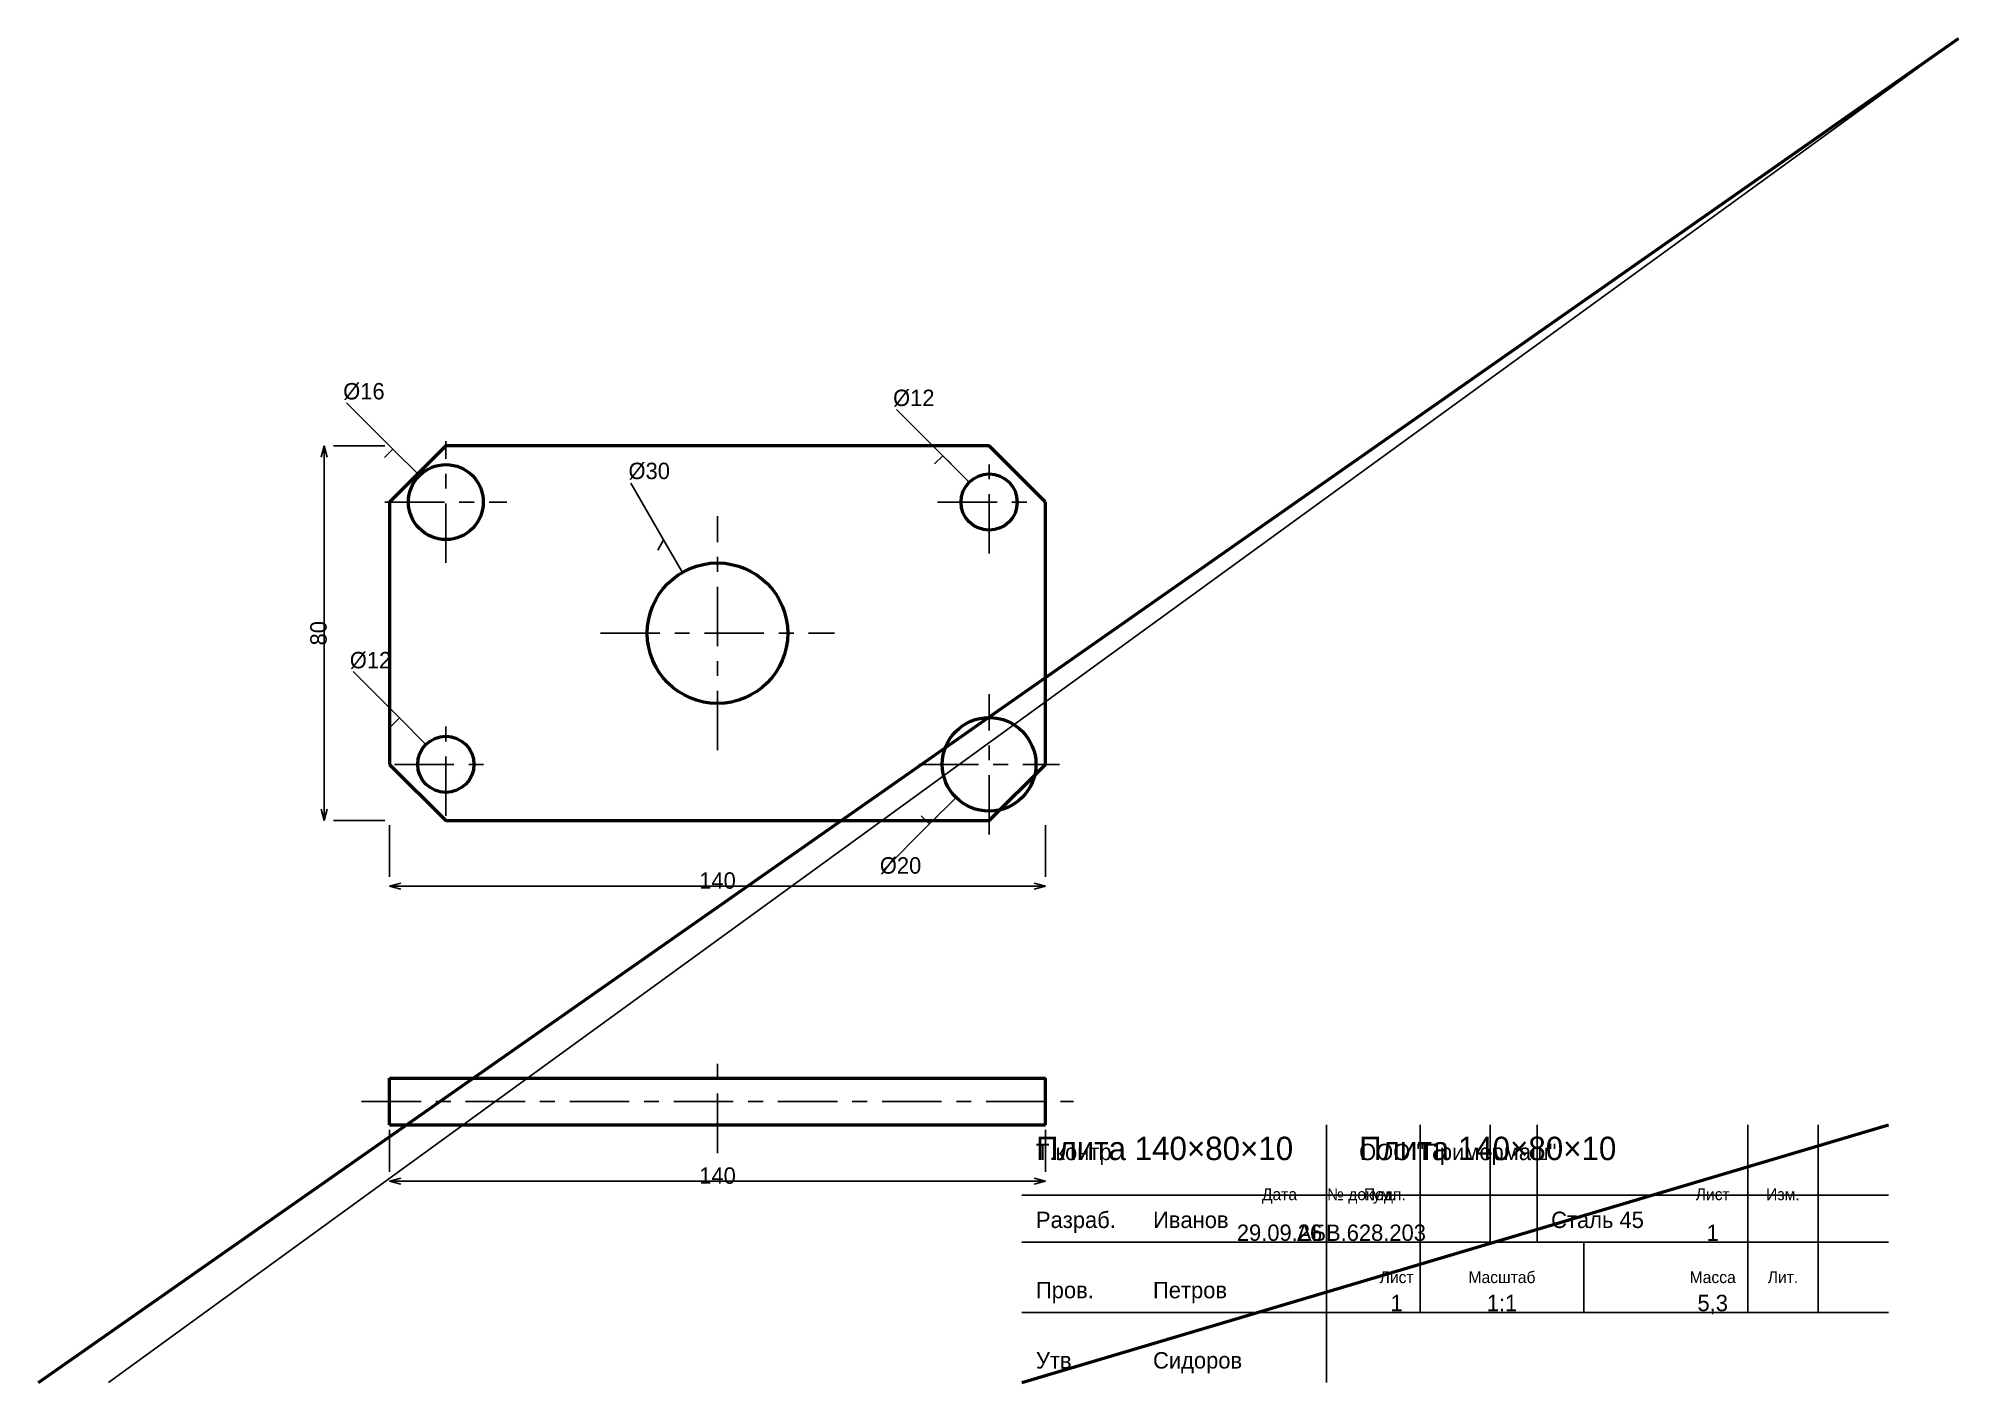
# Model space of a CAD drawing. Header units: millimetres. Extents: x 5 to 415, y 5 to 292.
import ezdxf
from ezdxf.enums import TextEntityAlignment as Align

# ---------------------------------------------------------------- set-up
doc = ezdxf.new("R2010")
doc.units = ezdxf.units.MM
doc.linetypes.add('CENTER', pattern=[22.225, 12.7, -3.175, 3.175, -3.175])
doc.linetypes.add('DASHED', pattern=[9, 6, -3])
for name, color, linetype, lineweight in [('AXIS', 7, 'CENTER', 25), ('DIMS', 7, 'CONTINUOUS', 25), ('MAIN', 7, 'CONTINUOUS', 50), ('TEXT', 7, 'CONTINUOUS', 25), ('THIN', 7, 'CONTINUOUS', 25)]:
    doc.layers.add(name, color=color, linetype=linetype, lineweight=lineweight)

msp = doc.modelspace()

# ---------------------------------------------------------------- linework, layer by layer
at = {"layer": 'AXIS', "linetype": 'CENTER', "lineweight": 25}
for p, q in [((92, 180), (92, 206)), ((208, 182), (208, 204)), ((79, 193), (105, 193)), ((197, 193), (219, 193)), ((150, 140), (150, 190)), ((125, 165), (175, 165)), ((208, 122), (208, 152)), ((92, 126), (92, 148)), ((81, 137), (103, 137)), ((193, 137), (223, 137)), ((150, 54), (150, 76)), ((74, 65), (226, 65))]:
    msp.add_line(p, q, dxfattribs=at)
at = {"layer": 'DIMS', "linetype": 'CONTINUOUS', "lineweight": 25}
for p, q in [((80.686, 204.314), (70.787, 214.213)), ((198.101, 202.899), (188.201, 212.799)), ((66, 205), (65.353, 202.585)), ((66, 125), (66, 205)), ((66, 205), (66.647, 202.585)), ((79, 205), (68, 205)), ((80.686, 204.314), (78.919, 202.546)), ((86.343, 198.657), (80.686, 204.314)), ((80.686, 204.314), (82.454, 202.546)), ((198.101, 202.899), (196.333, 201.132)), ((203.757, 197.243), (198.101, 202.899)), ((198.101, 202.899), (199.868, 201.132)), ((138.5, 184.919), (131.5, 197.043)), ((138.5, 184.919), (137.25, 182.754)), ((142.5, 177.99), (138.5, 184.919)), ((138.5, 184.919), (139.75, 182.754)), ((82.101, 146.899), (72.201, 156.799)), ((82.101, 146.899), (80.333, 145.132)), ((87.757, 141.243), (82.101, 146.899)), ((82.101, 146.899), (83.868, 145.132)), ((66, 125), (65.353, 127.415)), ((66, 125), (66.647, 127.415)), ((200.929, 129.929), (195.272, 124.272)), ((79, 125), (68, 125)), ((80, 124), (80, 113)), ((195.272, 124.272), (185.373, 114.373)), ((195.272, 124.272), (193.504, 126.04)), ((195.272, 124.272), (197.04, 126.04)), ((220, 124), (220, 113)), ((80, 111), (82.415, 111.647)), ((80, 111), (220, 111)), ((80, 111), (82.415, 110.353)), ((220, 111), (217.585, 111.647)), ((220, 111), (217.585, 110.353)), ((80, 59), (80, 50)), ((220, 59), (220, 50)), ((80, 48), (82.415, 48.647)), ((80, 48), (220, 48)), ((80, 48), (82.415, 47.353)), ((220, 48), (217.585, 48.647)), ((220, 48), (217.585, 47.353))]:
    msp.add_line(p, q, dxfattribs=at)
at = {"layer": 'MAIN', "linetype": 'CONTINUOUS', "lineweight": 50}
for p, q in [((5, 5), (415, 292)), ((92, 205), (80, 193)), ((208, 205), (92, 205)), ((220, 193), (208, 205)), ((80, 193), (80, 137)), ((220, 137), (220, 193)), ((80, 137), (92, 125)), ((208, 125), (220, 137)), ((92, 125), (208, 125)), ((80, 70), (220, 70)), ((80, 60), (80, 70)), ((220, 60), (220, 70)), ((80, 60), (220, 60)), ((215, 5), (400, 60))]:
    msp.add_line(p, q, dxfattribs=at)
for centre, radius in [((92, 193), 8), ((208, 193), 6), ((150, 165), 15), ((208, 137), 10), ((92, 137), 6)]:
    msp.add_circle(centre, radius, dxfattribs=at)
at = {"layer": 'THIN', "linetype": 'CONTINUOUS', "lineweight": 25}
for p, q in [((20, 5), (415, 292)), ((280, 5), (280, 60)), ((300, 35), (300, 60)), ((315, 35), (315, 60)), ((325, 35), (325, 60)), ((370, 35), (370, 60)), ((385, 35), (385, 60)), ((215, 45), (400, 45)), ((215, 35), (400, 35)), ((300, 20), (300, 35)), ((335, 20), (335, 35)), ((370, 20), (370, 35)), ((385, 20), (385, 35)), ((215, 20), (400, 20))]:
    msp.add_line(p, q, dxfattribs=at)
at = {"layer": 'THIN', "linetype": 'DASHED', "lineweight": 25}
for p, q in [((80, 70), (92, 70)), ((208, 70), (220, 70)), ((80, 60), (92, 60)), ((208, 60), (220, 60))]:
    msp.add_line(p, q, dxfattribs=at)

# ---------------------------------------------------------------- texts
at = {"layer": 'DIMS', "linetype": 'CONTINUOUS', "lineweight": 25}
for s, p in [('%%c16', (70.08, 214.92)), ('%%c12', (187.494, 213.506)), ('%%c30', (131, 197.909)), ('%%c12', (71.494, 157.506)), ('%%c20', (184.665, 113.665))]:
    msp.add_text(s, height=3.5, dxfattribs=at).set_placement(p)
msp.add_text('80', height=3.5, rotation=90, dxfattribs=at).set_placement((64.8, 165), align=Align.MIDDLE_CENTER)
for p in [(150, 112.2), (150, 49.2)]:
    msp.add_text('140', height=3.5, dxfattribs=at).set_placement(p, align=Align.MIDDLE_CENTER)
at = {"layer": 'TEXT', "linetype": 'CONTINUOUS', "lineweight": 25}
for s, height, p in [('Плита 140×80×10', 5, (218, 52.5)), ('Плита 140×80×10', 5, (287, 52.5)), ('Т.контр.', 3.5, (218, 52.5)), ('ООО "Примермаш"', 3.5, (287, 52.5)), ('Разраб.', 3.5, (218, 38)), ('Иванов', 3.5, (243, 38)), ('Сталь 45', 3.5, (328, 38)), ('Пров.', 3.5, (218, 23)), ('Петров', 3.5, (243, 23)), ('Утв.', 3.5, (218, 8)), ('Сидоров', 3.5, (243, 8))]:
    msp.add_text(s, height=height, dxfattribs=at).set_placement(p)
for s, height, p in [('Дата', 2.5, (270, 45.2)), ('№ докум.', 2.5, (287.5, 45.2)), ('Подп.', 2.5, (292.5, 45.2)), ('Лист', 2.5, (362.5, 45.2)), ('Изм.', 2.5, (377.5, 45.2)), ('29.09.26', 3.5, (270, 37)), ('АБВ.628.203', 3.5, (287.5, 37)), ('1', 3.5, (362.5, 37)), ('Лист', 2.5, (295, 27.5)), ('Масштаб', 2.5, (317.5, 27.5)), ('Масса', 2.5, (362.5, 27.5)), ('Лит.', 2.5, (377.5, 27.5)), ('1', 3.5, (295, 22)), ('1:1', 3.5, (317.5, 22)), ('5,3', 3.5, (362.5, 22))]:
    msp.add_text(s, height=height, dxfattribs=at).set_placement(p, align=Align.MIDDLE_CENTER)

doc.saveas('drawing.dxf')
